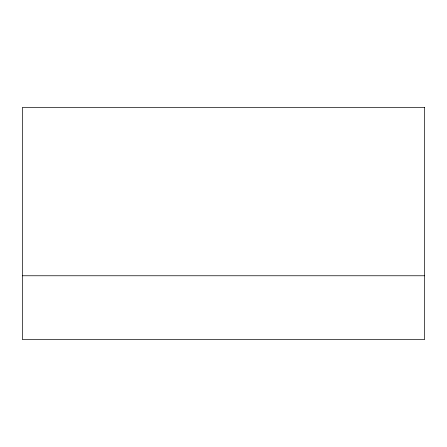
<?xml version="1.0" encoding="UTF-8"?>
<svg xmlns="http://www.w3.org/2000/svg" width="447" height="447" viewBox="0 0 447 447"><rect width="100%" height="100%" fill="white"/><g stroke="black" fill="none" stroke-linecap="round" stroke-linejoin="round"><path stroke-width="0.67" d="M22.35 275.76L424.65 275.76M424.65 107.47L22.35 107.47L22.35 339.53L424.65 339.53L424.65 107.47"/></g></svg>
